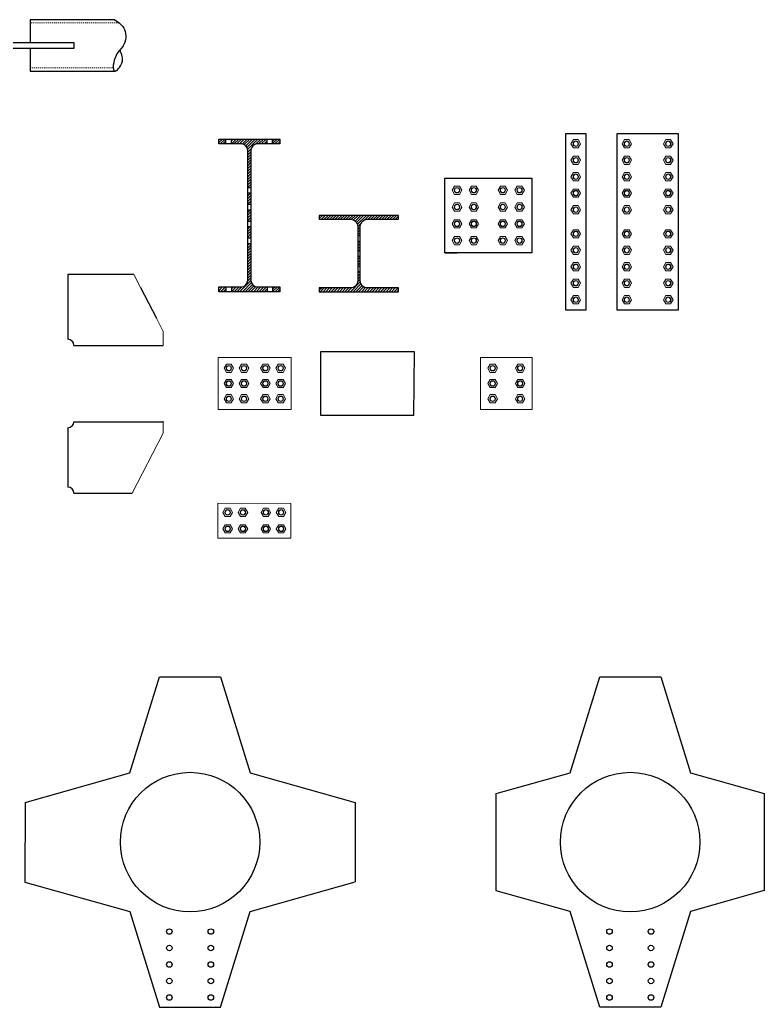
# Model space of a CAD drawing. Header units: millimetres. Extents: x -6949 to 305728, y -55091 to 76684.
# Drawn here: x 16191 to 18632, y -49003 to -45768 of the extents above; entities that cross this region are included whole.
import ezdxf

# ---------------------------------------------------------------- set-up
doc = ezdxf.new("R2010")
doc.units = ezdxf.units.MM
doc.linetypes.add('Tratto', pattern=[6.35, 3.175, -3.175])
for name, color, linetype, lineweight in [('bulloni', 5, 'Continuous', 18), ('S-BEAM', 5, 'Continuous', 18), ('S-FSTN', 7, 'Continuous', 18), ('SEZIONI acciaio - Steel sections', 220, 'Continuous', 25), ('tratteggio', 7, 'Tratto', 15)]:
    doc.layers.add(name, color=color, linetype=linetype, lineweight=lineweight)

# ---------------------------------------------------------------- blocks, each defined once
blk = doc.blocks.new('*U43')
at = {"layer": 'bulloni'}
blk.add_lwpolyline([(-15.6, 0), (-7.8, -13.5), (7.8, -13.5), (15.6, 0), (7.8, 13.5), (-7.8, 13.5)], close=True, dxfattribs=at)
for radius in [9, 7.88]:
    blk.add_circle((0, 0), radius, dxfattribs=at)
blk = doc.blocks.new('*U44')
at = {"color": 0, "linetype": 'ByBlock', "lineweight": -2, "transparency": 16777216}
for p in [(0, 0), (55, 0), (0, -55), (55, -55), (0, -110), (55, -110), (0, -165), (55, -165)]:
    blk.add_blockref('*U43', p, dxfattribs=at)
blk = doc.blocks.new('*U45')
at = {"layer": 'bulloni'}
blk.add_lwpolyline([(-15.6, 0), (-7.8, -13.5), (7.8, -13.5), (15.6, 0), (7.8, 13.5), (-7.8, 13.5)], close=True, dxfattribs=at)
for radius in [9, 7.88]:
    blk.add_circle((0, 0), radius, dxfattribs=at)
blk = doc.blocks.new('*U46')
at = {"color": 0, "linetype": 'ByBlock', "lineweight": -2, "transparency": 16777216}
for p in [(0, 0), (55, 0), (0, -55), (55, -55), (0, -110), (55, -110), (0, -165), (55, -165)]:
    blk.add_blockref('*U45', p, dxfattribs=at)
blk = doc.blocks.new('*U51')
at = {"layer": 'bulloni'}
blk.add_lwpolyline([(-15.6, 0), (-7.8, -13.5), (7.8, -13.5), (15.6, 0), (7.8, 13.5), (-7.8, 13.5)], close=True, dxfattribs=at)
for radius in [9, 7.88]:
    blk.add_circle((0, 0), radius, dxfattribs=at)
blk = doc.blocks.new('*U52')
at = {"color": 0, "linetype": 'ByBlock', "lineweight": -2, "transparency": 16777216}
for p in [(0, 0), (0, -54), (0, -108), (0, -162), (0, -216)]:
    blk.add_blockref('*U51', p, dxfattribs=at)
blk = doc.blocks.new('*U49')
at = {"layer": 'bulloni'}
blk.add_lwpolyline([(-15.6, 0), (-7.8, -13.5), (7.8, -13.5), (15.6, 0), (7.8, 13.5), (-7.8, 13.5)], close=True, dxfattribs=at)
for radius in [9, 7.88]:
    blk.add_circle((0, 0), radius, dxfattribs=at)
blk = doc.blocks.new('*U50')
at = {"color": 0, "linetype": 'ByBlock', "lineweight": -2, "transparency": 16777216}
for p in [(0, 0), (0, -54), (0, -108), (0, -162), (0, -216)]:
    blk.add_blockref('*U49', p, dxfattribs=at)
blk = doc.blocks.new('*U55')
at = {"layer": 'bulloni'}
blk.add_lwpolyline([(-15.6, 0), (-7.8, -13.5), (7.8, -13.5), (15.6, 0), (7.8, 13.5), (-7.8, 13.5)], close=True, dxfattribs=at)
for radius in [9, 7.88]:
    blk.add_circle((0, 0), radius, dxfattribs=at)
blk = doc.blocks.new('*U56')
at = {"color": 0, "linetype": 'ByBlock', "lineweight": -2, "transparency": 16777216}
for p in [(0, 0), (136, 0), (0, -54), (136, -54), (0, -108), (136, -108), (0, -162), (136, -162), (0, -216), (136, -216)]:
    blk.add_blockref('*U55', p, dxfattribs=at)
blk = doc.blocks.new('*U53')
at = {"layer": 'bulloni'}
blk.add_lwpolyline([(-15.6, 0), (-7.8, -13.5), (7.8, -13.5), (15.6, 0), (7.8, 13.5), (-7.8, 13.5)], close=True, dxfattribs=at)
for radius in [9, 7.88]:
    blk.add_circle((0, 0), radius, dxfattribs=at)
blk = doc.blocks.new('*U54')
at = {"color": 0, "linetype": 'ByBlock', "lineweight": -2, "transparency": 16777216}
for p in [(0, 0), (136, 0), (0, -54), (136, -54), (0, -108), (136, -108), (0, -162), (136, -162), (0, -216), (136, -216)]:
    blk.add_blockref('*U53', p, dxfattribs=at)
blk = doc.blocks.new('*U67')
at = {"layer": 'bulloni'}
blk.add_lwpolyline([(-15.6, 0), (-7.8, -13.5), (7.8, -13.5), (15.6, 0), (7.8, 13.5), (-7.8, 13.5)], close=True, dxfattribs=at)
for radius in [9, 7.88]:
    blk.add_circle((0, 0), radius, dxfattribs=at)
blk = doc.blocks.new('*U68')
at = {"color": 0, "linetype": 'ByBlock', "lineweight": -2, "transparency": 16777216}
for p in [(0, 0), (50, 0), (0, -54), (50, -54)]:
    blk.add_blockref('*U67', p, dxfattribs=at)
blk = doc.blocks.new('*U69')
at = {"layer": 'bulloni'}
blk.add_lwpolyline([(-15.6, 0), (-7.8, -13.5), (7.8, -13.5), (15.6, 0), (7.8, 13.5), (-7.8, 13.5)], close=True, dxfattribs=at)
for radius in [9, 7.88]:
    blk.add_circle((0, 0), radius, dxfattribs=at)
blk = doc.blocks.new('*U70')
at = {"color": 0, "linetype": 'ByBlock', "lineweight": -2, "transparency": 16777216}
for p in [(0, 0), (50, 0), (0, -54), (50, -54)]:
    blk.add_blockref('*U69', p, dxfattribs=at)
blk = doc.blocks.new('*U73')
at = {"layer": 'bulloni'}
blk.add_lwpolyline([(-15.6, 0), (-7.8, -13.5), (7.8, -13.5), (15.6, 0), (7.8, 13.5), (-7.8, 13.5)], close=True, dxfattribs=at)
for radius in [9, 7.88]:
    blk.add_circle((0, 0), radius, dxfattribs=at)
blk = doc.blocks.new('*U74')
at = {"color": 0, "linetype": 'ByBlock', "lineweight": -2, "transparency": 16777216}
for p in [(0, 0), (50, 0), (0, -50), (50, -50), (0, -100), (50, -100)]:
    blk.add_blockref('*U73', p, dxfattribs=at)
blk = doc.blocks.new('*U71')
at = {"layer": 'bulloni'}
blk.add_lwpolyline([(-15.6, 0), (-7.8, -13.5), (7.8, -13.5), (15.6, 0), (7.8, 13.5), (-7.8, 13.5)], close=True, dxfattribs=at)
for radius in [9, 7.88]:
    blk.add_circle((0, 0), radius, dxfattribs=at)
blk = doc.blocks.new('*U72')
at = {"color": 0, "linetype": 'ByBlock', "lineweight": -2, "transparency": 16777216}
for p in [(0, 0), (50, 0), (0, -50), (50, -50), (0, -100), (50, -100)]:
    blk.add_blockref('*U71', p, dxfattribs=at)
blk = doc.blocks.new('*U236')
at = {"layer": 'bulloni'}
blk.add_lwpolyline([(-15.6, 0), (-7.8, -13.5), (7.8, -13.5), (15.6, 0), (7.8, 13.5), (-7.8, 13.5)], close=True, dxfattribs=at)
for radius in [9, 7.88]:
    blk.add_circle((0, 0), radius, dxfattribs=at)
blk = doc.blocks.new('*U237')
at = {"color": 0, "linetype": 'ByBlock', "lineweight": -2, "transparency": 16777216}
for p in [(0, 0), (0, -50), (0, -100)]:
    blk.add_blockref('*U236', p, dxfattribs=at)
blk = doc.blocks.new('*U238')
at = {"layer": 'bulloni'}
blk.add_lwpolyline([(-15.6, 0), (-7.8, -13.5), (7.8, -13.5), (15.6, 0), (7.8, 13.5), (-7.8, 13.5)], close=True, dxfattribs=at)
for radius in [9, 7.88]:
    blk.add_circle((0, 0), radius, dxfattribs=at)
blk = doc.blocks.new('*U239')
at = {"color": 0, "linetype": 'ByBlock', "lineweight": -2, "transparency": 16777216}
for p in [(0, 0), (0, -50), (0, -100)]:
    blk.add_blockref('*U238', p, dxfattribs=at)

msp = doc.modelspace()

# ---------------------------------------------------------------- hatches: boundary and pattern name
h = msp.add_hatch()
h.set_pattern_fill('ANSI31', color=256, scale=2)
h.paths.add_polyline_path([(16867.0421, -46159.2624), (16843.5421, -46159.2624), (16843.5421, -46175.2624), (16867.0421, -46175.2624)])
h.paths.add_polyline_path([(17002.0421, -46159.2624), (16885.0421, -46159.2624), (16885.0421, -46175.2624), (16917.4421, -46175.2624, -0.414213562), (16938.4421, -46196.2624), (16938.4421, -46317.7624), (16948.6421, -46317.7624), (16948.6421, -46196.2624, -0.414213562), (16969.6421, -46175.2624), (17002.0421, -46175.2624)])
h.paths.add_polyline_path([(17043.5421, -46159.2624), (17020.0421, -46159.2624), (17020.0421, -46175.2624), (17043.5421, -46175.2624)])
h.paths.add_polyline_path([(16948.6421, -46335.7624), (16938.4421, -46335.7624), (16938.4421, -46372.7624), (16948.6421, -46372.7624)])
h.paths.add_polyline_path([(16948.6421, -46390.7624), (16938.4421, -46390.7624), (16938.4421, -46427.7624), (16948.6421, -46427.7624)])
h = msp.add_hatch()
h.set_pattern_fill('ANSI31', color=256, scale=2)
h.set_pattern_definition([(45, (-495.603, 425.606), (-4.4901281, 4.4901281), [])])
h.paths.add_polyline_path([(17330.8582, -46421.7624), (17433.1082, -46421.7624), (17433.1082, -46409.2624), (17173.1082, -46409.2624), (17173.1082, -46421.7624), (17275.3582, -46421.7624, -0.414213562), (17299.3582, -46445.7624), (17299.3582, -46475.2624), (17306.8582, -46475.2624), (17306.8582, -46445.7624, -0.414213562)])
h.paths.add_polyline_path([(17299.3582, -46525.2624), (17306.8582, -46525.2624), (17306.8582, -46493.2624), (17299.3582, -46493.2624)])
h.paths.add_polyline_path([(17306.8582, -46543.2624), (17299.3582, -46543.2624), (17299.3582, -46575.2625), (17306.8582, -46575.2625)])
h.paths.add_polyline_path([(17306.8582, -46593.2625), (17299.3582, -46593.2625), (17299.3582, -46622.7624, -0.414213562), (17275.3582, -46646.7624), (17173.1082, -46646.7624), (17173.1082, -46659.2624), (17433.1082, -46659.2624), (17433.1082, -46646.7624), (17330.8582, -46646.7624, -0.414213562), (17306.8582, -46622.7624)])
h = msp.add_hatch()
h.set_pattern_fill('ANSI31', color=256, scale=2)
h.paths.add_polyline_path([(16948.6421, -46445.7624), (16938.4421, -46445.7624), (16938.4421, -46482.7624), (16948.6421, -46482.7624)])
h.paths.add_polyline_path([(16948.6421, -46500.7624), (16938.4421, -46500.7624), (16938.4421, -46622.2624, -0.414213562), (16917.4421, -46643.2624), (16885.0421, -46643.2624), (16885.0421, -46659.2624), (17002.0421, -46659.2624), (17002.0421, -46643.2624), (16969.6421, -46643.2624, -0.414213562), (16948.6421, -46622.2624)])
h = msp.add_hatch()
h.set_pattern_fill('ANSI31', color=256, scale=2)
h.paths.add_polyline_path([(16867.0421, -46643.2624), (16843.5421, -46643.2624), (16843.5421, -46659.2624), (16867.0421, -46659.2624)])
h.paths.add_polyline_path([(17043.5421, -46643.2624), (17020.0421, -46643.2624), (17020.0421, -46659.2624), (17043.5421, -46659.2624)])

# ---------------------------------------------------------------- linework, layer by layer
for points in [[(16502.6857, -45768.3891), (16225.1811, -45768.3891), (16225.1811, -45842.3891)], [(16062.1298, -45842.3891), (16368.1298, -45842.3891), (16368.1298, -45862.3891), (16062.1298, -45862.3891), (16062.1298, -45842.3891)], [(16225.1811, -45862.3891), (16225.1811, -45936.3891), (16504.5186, -45936.3891)], [(17584.4581, -46531.7624), (17624.4581, -46531.7624)], [(16564.8843, -46602.5076), (16348.7694, -46602.5076)], [(16348.7694, -46602.5076), (16348.7694, -46814.8687)], [(16586.6434, -46644.9974), (16639.1246, -46746.1985)], [(16368.7695, -46834.8687), (16661.2785, -46834.8687)], [(16368.7695, -47084.8686), (16661.2785, -47084.8686)], [(16348.7695, -47104.8686), (16348.7695, -47298.8686)], [(16368.7695, -47318.8686), (16559.658, -47318.8686)], [(16208.4527, -48331.9046), (16552.3297, -48234.7726), (16649.4618, -47920.8956)], [(16649.4618, -47920.8956), (16849.4618, -47920.8956)], [(16849.4618, -47920.8956), (16946.5938, -48234.7726), (17290.4708, -48331.9046)], [(17752.7563, -48620.6085), (17752.7563, -48303.2007), (17995.0128, -48234.7726), (18092.1448, -47920.8956), (18292.1448, -47920.8956), (18389.2769, -48234.7726), (18631.5333, -48303.2007), (18631.5333, -48620.6085), (18389.2769, -48689.0367), (18292.1448, -49002.9136), (18092.1448, -49002.9136), (17995.0128, -48689.0367), (17752.7563, -48621.83)], [(16208.4527, -48331.9046), (16208.0061, -48593.5146)], [(17290.4708, -48331.9046), (17290.9145, -48591.7793)], [(16208.0061, -48593.5146), (16552.3297, -48689.0367), (16649.4618, -49002.9136)], [(16849.4618, -49002.9136), (16946.5938, -48689.0367), (17290.9145, -48591.7793)], [(16649.4618, -49002.9136), (16849.4618, -49002.9136)]]:
    msp.add_lwpolyline(points)
for points in [[(17981.6005, -46140.4888), (18046.6005, -46140.4888), (18046.6005, -46719.4741), (17981.6005, -46719.4741)], [(18148.8439, -46140.4888), (18348.8439, -46140.4888), (18348.8439, -46719.4741), (18148.8439, -46719.4741)], [(17869.4728, -46531.7624), (17584.4581, -46531.7624), (17584.4581, -46286.7624), (17869.4728, -46286.7624)], [(17484.0223, -46854.8775), (17481.2786, -47064.8596), (17178.094, -47064.8596), (17177.9961, -46854.8775)]]:
    msp.add_lwpolyline(points, close=True)
for centre, radius in [((16749.4618, -48461.9046), 228.5), ((18192.1448, -48461.9046), 228.5), ((16681.4618, -48754.9136), 9), ((16817.4618, -48754.9136), 9), ((18124.1448, -48754.9136), 9), ((18260.1448, -48754.9136), 9), ((16681.4618, -48808.9136), 9), ((16817.4618, -48808.9136), 9), ((18124.1448, -48808.9136), 9), ((18260.1448, -48808.9136), 9), ((16681.4618, -48862.9136), 9), ((16817.4618, -48862.9136), 9), ((18124.1448, -48862.9136), 9), ((18260.1448, -48862.9136), 9), ((16681.4618, -48916.9136), 9), ((16817.4618, -48916.9136), 9), ((18124.1448, -48916.9136), 9), ((18260.1448, -48916.9136), 9), ((16681.4618, -48970.9136), 9), ((16817.4618, -48970.9136), 9), ((18124.1448, -48970.9136), 9), ((18260.1448, -48970.9136), 9)]:
    msp.add_circle(centre, radius)
for centre, start, end in [((16348.7695, -46834.8687), 0, 90), ((16348.7695, -47084.8686), 270, 0), ((16348.7695, -47318.8686), 0, 90)]:
    msp.add_arc(centre, 20, start, end)
msp.add_spline([(16502.6857, -45768.3891), (16534.7482, -45800.5581), (16530.093, -45853.525), (16506.9014, -45885.0617), (16502.3634, -45936.6952), (16525.8991, -45910.2692), (16518.9452, -45868.0742)], degree=3)
at = {"layer": 'S-BEAM'}
for p, q in [((16661.2785, -47083.5261), (16661.2785, -47122.1837)), ((16559.658, -47318.8686), (16661.2788, -47122.1831))]:
    msp.add_line(p, q, dxfattribs=at)
at = {"layer": 'S-FSTN'}
for p, q in [((16564.8843, -46602.5076), (16586.896, -46644.8661)), ((16639.1246, -46746.1985), (16661.2785, -46789.077)), ((16661.2785, -46789.077), (16661.2785, -46834.8686)), ((16841.2827, -47044.8686), (16841.2827, -46874.8686)), ((16841.2827, -46874.8686), (17081.2827, -46874.8686)), ((17081.2827, -46874.8686), (17081.2827, -47044.8686)), ((17701.1879, -46874.8686), (17701.1879, -47044.8686)), ((17871.1899, -46874.8686), (17701.1879, -46874.8686)), ((17871.1899, -46874.8686), (17701.1879, -46874.8686)), ((17701.1879, -46874.8686), (17701.1879, -47044.8686)), ((17871.1899, -47044.8686), (17871.1899, -46874.8686)), ((17871.1899, -47044.8686), (17871.1899, -46874.8686)), ((17871.1899, -46874.8686), (17871.1899, -47044.8686)), ((17081.2827, -47044.8686), (16841.2827, -47044.8686)), ((17701.1879, -47044.8686), (17871.1899, -47044.8686)), ((17701.1879, -47044.8686), (17871.1899, -47044.8686))]:
    msp.add_line(p, q, dxfattribs=at)
msp.add_lwpolyline([(17079.7232, -47352.5181), (16840.7232, -47351.9558), (16840.7232, -47465.9558), (17079.7232, -47466.5181)], close=True, dxfattribs=at)
at = {"layer": 'SEZIONI acciaio - Steel sections'}
for points in [[(16843.5421, -46159.2624), (17043.5421, -46159.2624), (17043.5421, -46175.2624), (16969.6421, -46175.2624, 0.414213562), (16948.6421, -46196.2624), (16948.6421, -46622.2624, 0.414213562), (16969.6421, -46643.2624), (17043.5421, -46643.2624), (17043.5421, -46659.2624), (16843.5421, -46659.2624), (16843.5421, -46643.2624), (16917.4421, -46643.2624, 0.414213562), (16938.4421, -46622.2624), (16938.4421, -46196.2624, 0.414213562), (16917.4421, -46175.2624), (16843.5421, -46175.2624)], [(17433.1082, -46409.2624), (17173.1082, -46409.2624), (17173.1082, -46421.7624), (17275.3582, -46421.7624, -0.414213562), (17299.3582, -46445.7624), (17299.3582, -46622.7624, -0.414213562), (17275.3582, -46646.7624), (17173.1082, -46646.7624), (17173.1082, -46659.2624), (17433.1082, -46659.2624), (17433.1082, -46646.7624), (17330.8582, -46646.7624, -0.414213562), (17306.8582, -46622.7624), (17306.8582, -46445.7624, -0.414213562), (17330.8582, -46421.7624), (17433.1082, -46421.7624)]]:
    msp.add_lwpolyline(points, format="xyb", close=True, dxfattribs=at)
for points in [[(16867.0421, -46175.2624), (16867.0421, -46159.2624)], [(16885.0421, -46175.2624), (16885.0421, -46159.2624)], [(17002.0421, -46175.2624), (17002.0421, -46159.2624)], [(17020.0421, -46175.2624), (17020.0421, -46159.2624)], [(16938.4421, -46317.7624), (16948.6421, -46317.7624)], [(16938.4421, -46335.7624), (16948.6421, -46335.7624)], [(16938.4421, -46372.7624), (16948.6421, -46372.7624)], [(16938.4421, -46390.7624), (16948.6421, -46390.7624)], [(16938.4421, -46427.7624), (16948.6421, -46427.7624)], [(16938.4421, -46445.7624), (16948.6421, -46445.7624)], [(17299.3582, -46475.2624), (17306.8582, -46475.2624)], [(16938.4421, -46482.7624), (16948.6421, -46482.7624)], [(16938.4421, -46500.7624), (16948.6421, -46500.7624)], [(17299.3582, -46493.2624), (17306.8582, -46493.2624)], [(17299.3582, -46525.2624), (17306.8582, -46525.2624)], [(17299.3582, -46543.2624), (17306.8582, -46543.2624)], [(17299.3582, -46575.2625), (17306.8582, -46575.2625)], [(17299.3582, -46593.2625), (17306.8582, -46593.2625)], [(16867.0421, -46643.2624), (16867.0421, -46659.2624)], [(16885.0421, -46643.2624), (16885.0421, -46659.2624)], [(17002.0421, -46643.2624), (17002.0421, -46659.2624)], [(17020.0421, -46643.2624), (17020.0421, -46659.2624)]]:
    msp.add_lwpolyline(points, dxfattribs=at)
at = {"layer": 'tratteggio'}
for p, q in [((16516.257, -45778.3891), (16225.1811, -45778.3891)), ((16225.1811, -45926.3891), (16497.3492, -45926.3891))]:
    msp.add_line(p, q, dxfattribs=at)

# ---------------------------------------------------------------- block references
at = {"xscale": -1, "rotation": 180}
for name, p in [('*U50', (18013.6005, -46390.4888)), ('*U54', (18180.8439, -46390.4888)), ('*U68', (16872.7232, -47435.9558))]:
    msp.add_blockref(name, p, dxfattribs=at)
for name, p in [('*U44', (17624.4581, -46326.7624)), ('*U52', (18013.6005, -46469.4741)), ('*U56', (18180.8439, -46469.4741)), ('*U74', (16876.2827, -46909.8686)), ('*U237', (17741.1879, -46909.8686))]:
    msp.add_blockref(name, p)
at = {"xscale": -1}
for name, p in [('*U46', (17829.4728, -46326.7624)), ('*U72', (17046.2827, -46909.8686)), ('*U239', (17831.1899, -46909.8686))]:
    msp.add_blockref(name, p, dxfattribs=at)
at = {"rotation": 180.0000000000021}
msp.add_blockref('*U70', (17047.7232, -47435.9558), dxfattribs=at)

doc.saveas('drawing.dxf')
